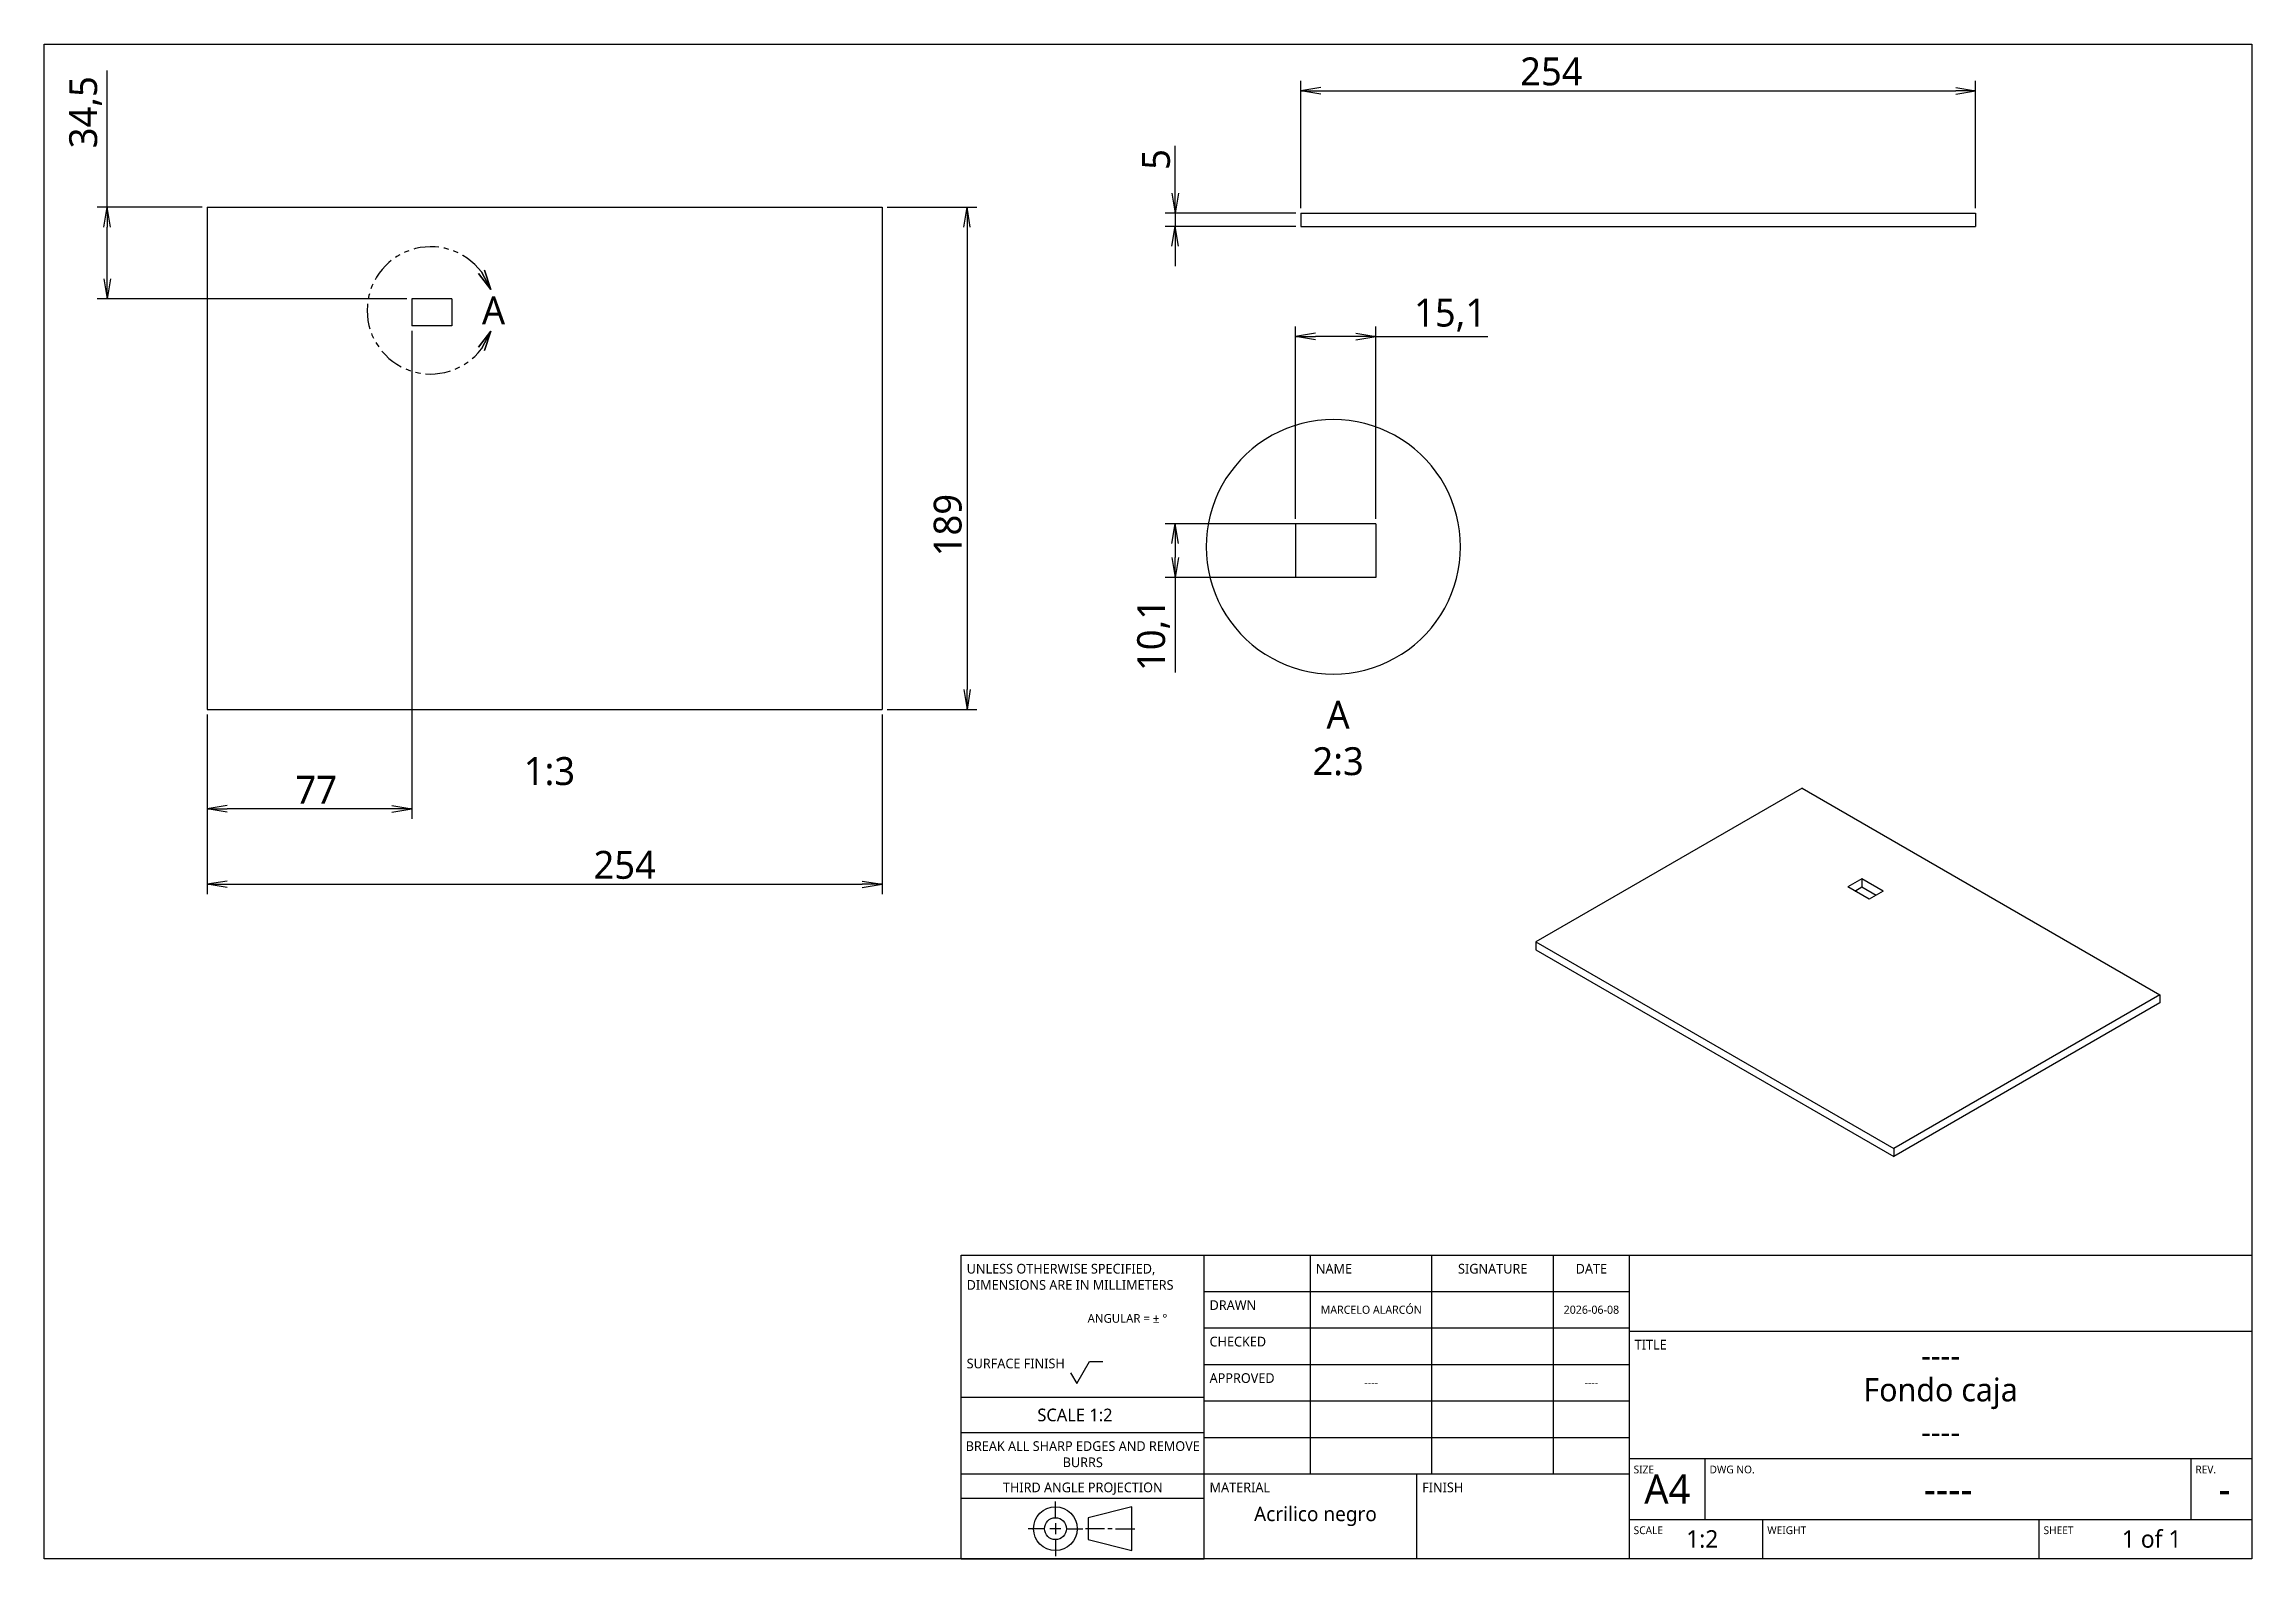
# Model space of a CAD drawing. Extents: x 20 to 297, y 10 to 200.
import ezdxf

# ---------------------------------------------------------------- set-up
doc = ezdxf.new("R2010")
doc.units = 0
doc.header["$LTSCALE"] = 12.7
doc.header["$MEASUREMENT"] = 0
doc.header["$PDMODE"] = 33
doc.header["$PDSIZE"] = 1
doc.linetypes.add('ONS_PHANTOM', pattern=[0.5, 0.25, -0.05, 0.05, -0.05, 0.05, -0.05])
doc.layers.get('0').update_dxf_attribs({"linetype": 'CONTINUOUS'})
doc.layers.get('DEFPOINTS').update_dxf_attribs({"linetype": 'CONTINUOUS'})
for name, color, linetype in [('ANNOTATION_TEXT', 7, 'CONTINUOUS'), ('BORDER_FRAME', 7, 'CONTINUOUS'), ('DETAIL_VIEW_BORDER', 7, 'CONTINUOUS'), ('DETAIL_VIEW_PARENT_BORDER', 7, 'ONS_PHANTOM'), ('SKETCHED_GEOMETRY', 7, 'CONTINUOUS'), ('TITLE_BLOCK', 7, 'CONTINUOUS'), ('VISIBLE', 7, 'CONTINUOUS')]:
    doc.layers.add(name, color=color, linetype=linetype)
doc.styles.add('ONSHAPE-STANDARD', font='NotoSans-Regular.ttf')
doc.styles.add('ONSHAPE-STANDARD-DIMENSION', font='')
doc.styles.add('ONSHAPE-STANDARD-FIELDS', font='')
doc.styles.add('ONSHAPE-STANDARD-VIEW-LABE', font='NotoSans-Regular.ttf', dxfattribs={"height": 3.5})
doc.styles.get('ONSHAPE-STANDARD-DIMENSION').set_extended_font_data('Noto Sans')
doc.styles.get('ONSHAPE-STANDARD-FIELDS').set_extended_font_data('Noto Sans')
doc.dimstyles.new('ONSHAPE-ISO-25$0', dxfattribs={"dimtxt": 3.5, "dimasz": 2.5, "dimexe": 1.25, "dimexo": 0.625, "dimtad": 1, "dimtxsty": 'ONSHAPE-STANDARD-DIMENSION', "dimblk": 'OPEN', "dimblk1": 'OPEN', "dimblk2": 'OPEN', "dimcen": 2.5, "dimclrd": 7, "dimclre": 7, "dimclrt": 7, "dimadec": 1, "dimazin": 3, "dimtfac": 1, "dimtmove": 0, "dimatfit": 3})

# ---------------------------------------------------------------- blocks, each defined once
blk = doc.blocks.new('_OPEN')
at = {"color": 0, "linetype": 'BYBLOCK'}
for p, q in [((-1, 0.166667), (0, 0)), ((-1, -0.166667), (0, 0)), ((0, 0), (-1, 0))]:
    blk.add_line(p, q, dxfattribs=at)
blk = doc.blocks.new('*D2')
at = {"layer": 'ANNOTATION_TEXT', "color": 7}
for p, q in [((40.47, 115.93), (40.47, 93.36)), ((125.13, 115.93), (125.13, 93.36)), ((42.97, 94.61), (122.63, 94.61))]:
    blk.add_line(p, q, dxfattribs=at)
at = {"layer": 'DEFPOINTS', "color": 0}
for p in [(40.47, 116.55), (125.13, 116.55), (125.13, 94.61), (125.13, 94.61)]:
    blk.add_point(p, dxfattribs=at)
at = {"layer": 'ANNOTATION_TEXT', "color": 7, "xscale": 2.5, "yscale": 2.5, "zscale": 2.5, "rotation": 180}
blk.add_blockref('_OPEN', (40.47, 94.61), dxfattribs=at)
at = {"layer": 'ANNOTATION_TEXT', "color": 7, "xscale": 2.5, "yscale": 2.5, "zscale": 2.5}
blk.add_blockref('_OPEN', (125.13, 94.61), dxfattribs=at)
at = {"layer": 'ANNOTATION_TEXT', "color": 7, "insert": (92.84, 97.03), "char_height": 3.5, "attachment_point": 5, "style": 'ONSHAPE-STANDARD-DIMENSION'}
blk.add_mtext('254', dxfattribs=at)
blk = doc.blocks.new('*D3')
at = {"layer": 'ANNOTATION_TEXT', "color": 7}
for p, q in [((125.76, 179.55), (137.04, 179.55)), ((135.79, 177.05), (135.79, 119.05)), ((125.76, 116.55), (137.04, 116.55))]:
    blk.add_line(p, q, dxfattribs=at)
at = {"layer": 'DEFPOINTS', "color": 0}
for p in [(125.13, 179.55), (125.13, 116.55), (135.79, 116.55), (135.79, 116.55)]:
    blk.add_point(p, dxfattribs=at)
at = {"layer": 'ANNOTATION_TEXT', "color": 7, "xscale": 2.5, "yscale": 2.5, "zscale": 2.5}
for p, rotation in [((135.79, 179.55), 89.99999999999999), ((135.79, 116.55), 270)]:
    blk.add_blockref('_OPEN', p, dxfattribs=dict(at, rotation=rotation))
at = {"layer": 'ANNOTATION_TEXT', "color": 7, "insert": (133.38, 139.67), "char_height": 3.5, "attachment_point": 5, "rotation": 90, "style": 'ONSHAPE-STANDARD-DIMENSION'}
blk.add_mtext('189', dxfattribs=at)
blk = doc.blocks.new('*D4')
at = {"layer": 'ANNOTATION_TEXT', "color": 7}
for p, q in [((161.92, 178.81), (161.92, 187.26)), ((161.92, 181.31), (161.92, 183.81)), ((177.05, 178.81), (160.67, 178.81)), ((161.92, 178.81), (161.92, 177.14)), ((177.05, 177.14), (160.67, 177.14)), ((161.92, 174.64), (161.92, 172.14))]:
    blk.add_line(p, q, dxfattribs=at)
at = {"layer": 'DEFPOINTS', "color": 0}
for p in [(177.68, 178.81), (161.92, 177.14), (161.92, 177.14), (177.68, 177.14)]:
    blk.add_point(p, dxfattribs=at)
at = {"layer": 'ANNOTATION_TEXT', "color": 7, "xscale": 2.5, "yscale": 2.5, "zscale": 2.5}
for p, rotation in [((161.92, 178.81), 270), ((161.92, 177.14), 90)]:
    blk.add_blockref('_OPEN', p, dxfattribs=dict(at, rotation=rotation))
at = {"layer": 'ANNOTATION_TEXT', "color": 7, "insert": (159.52, 185.54), "char_height": 3.5, "attachment_point": 5, "rotation": 90, "style": 'ONSHAPE-STANDARD-DIMENSION'}
blk.add_mtext('5', dxfattribs=at)
blk = doc.blocks.new('*D5')
at = {"layer": 'ANNOTATION_TEXT', "color": 7}
for p, q in [((66.13, 164.06), (66.13, 102.84)), ((40.47, 115.93), (40.47, 102.84)), ((63.63, 104.09), (42.97, 104.09))]:
    blk.add_line(p, q, dxfattribs=at)
at = {"layer": 'DEFPOINTS', "color": 0}
for p in [(66.13, 164.69), (40.47, 116.55), (40.47, 104.09), (40.47, 104.09)]:
    blk.add_point(p, dxfattribs=at)
at = {"layer": 'ANNOTATION_TEXT', "color": 7, "xscale": 2.5, "yscale": 2.5, "zscale": 2.5, "rotation": 180}
blk.add_blockref('_OPEN', (40.47, 104.09), dxfattribs=at)
at = {"layer": 'ANNOTATION_TEXT', "color": 7, "xscale": 2.5, "yscale": 2.5, "zscale": 2.5}
blk.add_blockref('_OPEN', (66.13, 104.09), dxfattribs=at)
at = {"layer": 'ANNOTATION_TEXT', "color": 7, "insert": (54.13, 106.47), "char_height": 3.5, "attachment_point": 5, "style": 'ONSHAPE-STANDARD-DIMENSION'}
blk.add_mtext('77', dxfattribs=at)
blk = doc.blocks.new('*D6')
at = {"layer": 'ANNOTATION_TEXT', "color": 7}
for p, q in [((27.92, 179.55), (27.92, 196.68)), ((39.84, 179.55), (26.67, 179.55)), ((27.92, 170.55), (27.92, 177.05)), ((65.51, 168.05), (26.67, 168.05))]:
    blk.add_line(p, q, dxfattribs=at)
at = {"layer": 'DEFPOINTS', "color": 0}
for p in [(27.92, 179.55), (27.92, 179.55), (40.47, 179.55), (66.13, 168.05)]:
    blk.add_point(p, dxfattribs=at)
at = {"layer": 'ANNOTATION_TEXT', "color": 7, "xscale": 2.5, "yscale": 2.5, "zscale": 2.5}
for p, rotation in [((27.92, 179.55), 90), ((27.92, 168.05), 270)]:
    blk.add_blockref('_OPEN', p, dxfattribs=dict(at, rotation=rotation))
at = {"layer": 'ANNOTATION_TEXT', "color": 7, "insert": (25.21, 191.46), "char_height": 3.5, "attachment_point": 5, "rotation": 90, "style": 'ONSHAPE-STANDARD-DIMENSION'}
blk.add_mtext('34,5', dxfattribs=at)
blk = doc.blocks.new('*D7')
at = {"layer": 'ANNOTATION_TEXT', "color": 7}
for p, q in [((177.68, 179.43), (177.68, 195.39)), ((180.18, 194.14), (259.84, 194.14)), ((262.34, 179.43), (262.34, 195.39))]:
    blk.add_line(p, q, dxfattribs=at)
at = {"layer": 'DEFPOINTS', "color": 0}
for p in [(262.34, 194.14), (262.34, 194.14), (177.68, 178.81), (262.34, 178.81)]:
    blk.add_point(p, dxfattribs=at)
at = {"layer": 'ANNOTATION_TEXT', "color": 7, "xscale": 2.5, "yscale": 2.5, "zscale": 2.5, "rotation": 180}
blk.add_blockref('_OPEN', (177.68, 194.14), dxfattribs=at)
at = {"layer": 'ANNOTATION_TEXT', "color": 7, "xscale": 2.5, "yscale": 2.5, "zscale": 2.5}
blk.add_blockref('_OPEN', (262.34, 194.14), dxfattribs=at)
at = {"layer": 'ANNOTATION_TEXT', "color": 7, "insert": (209.11, 196.56), "char_height": 3.5, "attachment_point": 5, "style": 'ONSHAPE-STANDARD-DIMENSION'}
blk.add_mtext('254', dxfattribs=at)
blk = doc.blocks.new('*D8')
at = {"layer": 'ANNOTATION_TEXT', "color": 7}
for p, q in [((177.01, 140.47), (177.01, 164.57)), ((187.08, 140.47), (187.08, 164.57)), ((184.58, 163.32), (179.51, 163.32)), ((187.08, 163.32), (201.13, 163.32))]:
    blk.add_line(p, q, dxfattribs=at)
at = {"layer": 'DEFPOINTS', "color": 0}
for p in [(177.01, 163.32), (177.01, 163.32), (177.01, 139.85), (187.08, 139.85)]:
    blk.add_point(p, dxfattribs=at)
at = {"layer": 'ANNOTATION_TEXT', "color": 7, "xscale": 2.5, "yscale": 2.5, "zscale": 2.5, "rotation": 180}
blk.add_blockref('_OPEN', (177.01, 163.32), dxfattribs=at)
at = {"layer": 'ANNOTATION_TEXT', "color": 7, "xscale": 2.5, "yscale": 2.5, "zscale": 2.5}
blk.add_blockref('_OPEN', (187.08, 163.32), dxfattribs=at)
at = {"layer": 'ANNOTATION_TEXT', "color": 7, "insert": (196.41, 166.01), "char_height": 3.5, "attachment_point": 5, "style": 'ONSHAPE-STANDARD-DIMENSION'}
blk.add_mtext('15,1', dxfattribs=at)
blk = doc.blocks.new('*D9')
at = {"layer": 'ANNOTATION_TEXT', "color": 7}
for p, q in [((186.45, 139.85), (160.67, 139.85)), ((161.92, 137.35), (161.92, 135.61)), ((186.45, 133.11), (160.67, 133.11)), ((161.92, 133.11), (161.92, 121.17))]:
    blk.add_line(p, q, dxfattribs=at)
at = {"layer": 'DEFPOINTS', "color": 0}
for p in [(187.08, 139.85), (161.92, 133.11), (161.92, 133.11), (187.08, 133.11)]:
    blk.add_point(p, dxfattribs=at)
at = {"layer": 'ANNOTATION_TEXT', "color": 7, "xscale": 2.5, "yscale": 2.5, "zscale": 2.5}
for p, rotation in [((161.92, 139.85), 90), ((161.92, 133.11), 270)]:
    blk.add_blockref('_OPEN', p, dxfattribs=dict(at, rotation=rotation))
at = {"layer": 'ANNOTATION_TEXT', "color": 7, "insert": (159.21, 125.89), "char_height": 3.5, "attachment_point": 5, "rotation": 90, "style": 'ONSHAPE-STANDARD-DIMENSION'}
blk.add_mtext('10,1', dxfattribs=at)

msp = doc.modelspace()

# ---------------------------------------------------------------- linework, layer by layer
at = {"layer": 'BORDER_FRAME'}
for p, q in [((20, 10), (20, 200)), ((20, 200), (297, 200)), ((297, 200), (297, 10)), ((297, 10), (20, 10))]:
    msp.add_line(p, q, dxfattribs=at)
at = {"layer": 'DETAIL_VIEW_BORDER', "flags": 128}
msp.add_lwpolyline([(197.716, 136.9499), (197.6846, 137.952), (197.5902, 138.9502), (197.4334, 139.9405), (197.2146, 140.919), (196.9349, 141.8818), (196.5953, 142.8251), (196.1971, 143.7453), (195.7419, 144.6387), (195.2315, 145.5017), (194.668, 146.3309), (194.0535, 147.1231), (193.3904, 147.8752), (192.6814, 148.5842), (191.9294, 149.2472), (191.1371, 149.8617), (190.3079, 150.4253), (189.4449, 150.9357), (188.5515, 151.3909), (187.6314, 151.7891), (186.688, 152.1287), (185.7252, 152.4084), (184.7467, 152.6271), (183.7564, 152.784), (182.7582, 152.8783), (181.7561, 152.9098), (180.754, 152.8783), (179.7558, 152.784), (178.7655, 152.6271), (177.787, 152.4084), (176.8242, 152.1287), (175.8809, 151.7891), (174.9607, 151.3909), (174.0674, 150.9357), (173.2044, 150.4253), (172.3751, 149.8617), (171.5829, 149.2472), (170.8308, 148.5842), (170.1218, 147.8752), (169.4588, 147.1231), (168.8443, 146.3309), (168.2807, 145.5017), (167.7703, 144.6387), (167.3151, 143.7453), (166.917, 142.8251), (166.5773, 141.8818), (166.2976, 140.919), (166.0789, 139.9405), (165.922, 138.9502), (165.8277, 137.952), (165.7962, 136.9499), (165.8277, 135.9478), (165.922, 134.9496), (166.0789, 133.9593), (166.2976, 132.9808), (166.5773, 132.018), (166.917, 131.0747), (167.3151, 130.1545), (167.7703, 129.2611), (168.2807, 128.3981), (168.8443, 127.5689), (169.4588, 126.7767), (170.1218, 126.0246), (170.8308, 125.3156), (171.5829, 124.6526), (172.3751, 124.038), (173.2044, 123.4745), (174.0674, 122.9641), (174.9607, 122.5089), (175.8809, 122.1107), (176.8242, 121.7711), (177.787, 121.4914), (178.7655, 121.2727), (179.7558, 121.1158), (180.754, 121.0215), (181.7561, 120.99), (182.7582, 121.0215), (183.7564, 121.1158), (184.7467, 121.2727), (185.7252, 121.4914), (186.688, 121.7711), (187.6314, 122.1107), (188.5515, 122.5089), (189.4449, 122.9641), (190.3079, 123.4745), (191.1371, 124.038), (191.9294, 124.6526), (192.6814, 125.3156), (193.3904, 126.0246), (194.0535, 126.7767), (194.668, 127.5689), (195.2315, 128.3981), (195.7419, 129.2611), (196.1971, 130.1545), (196.5953, 131.0747), (196.9349, 132.018), (197.2146, 132.9808), (197.4334, 133.9593), (197.5902, 134.9496), (197.6846, 135.9478)], close=True, dxfattribs=at)
at = {"layer": 'DETAIL_VIEW_PARENT_BORDER', "color": 7, "linetype": 'ONS_PHANTOM'}
msp.add_arc((68.5074, 166.6055), 7.98, 37.154875, 322.845125, dxfattribs=at)
at = {"layer": 'SKETCHED_GEOMETRY', "color": 7, "linetype": 'CONTINUOUS'}
for points in [[(76.0432, 169.2305), (75.2299, 171.6309), (76.0432, 169.2305), (74.8674, 171.4252), (76.0432, 169.2305), (74.4953, 171.2374)], [(76.0432, 163.9805), (74.4953, 161.9736), (76.0432, 163.9805), (74.8674, 161.7858), (76.0432, 163.9805), (75.2299, 161.5801)]]:
    msp.add_lwpolyline(points, close=True, dxfattribs=at)
at = {"layer": 'TITLE_BLOCK'}
for p, q in [((135.075, 10), (135.075, 48.1)), ((135.075, 48.1), (165.555, 48.1)), ((165.555, 10), (165.555, 48.1)), ((165.555, 48.1), (218.895, 48.1)), ((178.89, 20.668), (178.89, 48.1)), ((194.13, 20.668), (194.13, 48.1)), ((209.37, 20.668), (209.37, 48.1)), ((218.895, 10), (218.895, 48.1)), ((218.895, 48.1), (297, 48.1)), ((165.555, 43.528), (218.895, 43.528)), ((165.555, 38.956), (218.895, 38.956)), ((218.895, 38.575), (297, 38.575)), ((148.791, 33.3172), (149.553, 31.9974)), ((149.553, 31.9974), (151.1532, 34.769)), ((151.1532, 34.769), (152.8296, 34.769)), ((165.555, 34.384), (218.895, 34.384)), ((135.075, 30.2692), (165.555, 30.2692)), ((165.555, 29.812), (218.895, 29.812)), ((135.075, 25.8496), (165.555, 25.8496)), ((165.555, 25.24), (218.895, 25.24)), ((218.895, 22.573), (297, 22.573)), ((228.42, 14.953), (228.42, 22.573)), ((289.38, 14.953), (289.38, 22.573)), ((135.075, 20.668), (165.555, 20.668)), ((165.555, 20.668), (218.895, 20.668)), ((192.225, 10), (192.225, 20.668)), ((135.075, 17.62), (165.555, 17.62)), ((146.886, 15.1511), (146.886, 17.2085)), ((146.886, 14.4653), (146.886, 13.0937)), ((156.4872, 16.5227), (151.0008, 15.1511)), ((151.0008, 15.1511), (151.0008, 12.4079)), ((156.4872, 11.0363), (156.4872, 16.5227)), ((218.895, 14.953), (297, 14.953)), ((235.659, 10), (235.659, 14.953)), ((270.33, 10), (270.33, 14.953)), ((145.5144, 13.7795), (143.457, 13.7795)), ((147.5718, 13.7795), (146.2002, 13.7795)), ((146.886, 12.4079), (146.886, 10.3505)), ((148.2576, 13.7795), (150.315, 13.7795)), ((153.0582, 13.7795), (150.6579, 13.7795)), ((151.0008, 12.4079), (156.4872, 11.0363)), ((154.0183, 13.7795), (153.4697, 13.7795)), ((154.4298, 13.7795), (156.8301, 13.7795)), ((135.075, 10), (165.555, 10))]:
    msp.add_line(p, q, dxfattribs=at)
for radius in [2.7432, 1.3716]:
    msp.add_circle((146.886, 13.7795), radius, dxfattribs=at)
at = {"layer": 'VISIBLE'}
for p, q in [((40.4683, 179.5541), (40.4683, 116.5541)), ((40.4683, 179.5541), (125.1349, 179.5541)), ((125.1349, 179.5541), (125.1349, 116.5541)), ((177.6761, 178.8067), (177.6761, 177.14)), ((177.6761, 178.8067), (262.3428, 178.8067)), ((262.3428, 178.8067), (262.3428, 177.14)), ((177.6761, 177.14), (262.3428, 177.14)), ((71.1683, 168.0541), (66.1349, 168.0541)), ((66.1349, 168.0541), (66.1349, 164.6875)), ((71.1683, 168.0541), (71.1683, 164.6875)), ((71.1683, 164.6875), (66.1349, 164.6875)), ((187.0779, 139.8471), (177.0113, 139.8471)), ((177.0113, 139.8471), (177.0113, 133.1138)), ((187.0779, 139.8471), (187.0779, 133.1138)), ((187.0779, 133.1138), (177.0113, 133.1138)), ((40.4683, 116.5541), (125.1349, 116.5541)), ((240.5692, 106.6894), (207.1584, 87.3997)), ((240.5692, 106.6894), (285.4705, 80.7657)), ((248.0822, 95.3095), (246.2968, 94.2787)), ((248.9661, 92.7375), (246.2968, 94.2787)), ((247.1806, 93.7684), (248.0822, 94.2889)), ((250.7515, 93.7684), (248.0822, 95.3095)), ((248.0822, 95.3095), (248.0822, 94.2889)), ((248.0822, 94.2889), (249.8677, 93.2581)), ((250.7515, 93.7684), (248.9661, 92.7375)), ((207.1584, 87.3997), (207.1584, 86.3791)), ((207.1584, 87.3997), (252.0597, 61.4759)), ((207.1584, 86.3791), (252.0597, 60.4553)), ((285.4705, 80.7657), (252.0597, 61.4759)), ((285.4705, 80.7657), (285.4705, 79.745)), ((285.4705, 79.745), (252.0597, 60.4553)), ((252.0597, 61.4759), (252.0597, 60.4553))]:
    msp.add_line(p, q, dxfattribs=at)

# ---------------------------------------------------------------- texts
at = {"layer": 'ANNOTATION_TEXT', "color": 7, "char_height": 3.5, "attachment_point": 2, "style": 'ONSHAPE-STANDARD-VIEW-LABE'}
for s, insert in [(' A ^J 2:3', (181.7561, 117.644)), (' 1:3', (82.8016, 110.5708))]:
    msp.add_mtext(s, dxfattribs=dict(at, insert=insert))
at = {"layer": 'SKETCHED_GEOMETRY', "color": 7, "insert": (74.9293, 168.3555), "char_height": 3.5, "width": 3.120913, "attachment_point": 1, "style": 'ONSHAPE-STANDARD'}
msp.add_mtext('\\fNoto Sans|b0|i0|c0|p0;\\W1.0000000000;\\T1.0000000000;\\o\\lA', dxfattribs=at)
at = {"layer": 'TITLE_BLOCK'}
for s, insert, char_height, width, attachment_point, style in [('UNLESS OTHERWISE SPECIFIED, DIMENSIONS ARE IN MILLIMETERS', (135.7456, 47.0027), 1.2192, 29.8704, 1, 'ONSHAPE-STANDARD'), ('NAME', (179.5606, 47.0027), 1.2192, 14.9352, 1, 'ONSHAPE-STANDARD'), ('SIGNATURE', (201.75, 47.0027), 1.2192, 14.9352, 2, 'ONSHAPE-STANDARD'), ('DATE', (214.1325, 47.0027), 1.2192, 9.3345, 2, 'ONSHAPE-STANDARD'), ('DRAWN', (166.2256, 42.4307), 1.2192, 13.0683, 1, 'ONSHAPE-STANDARD'), ('MARCELO ALARCÓN', (186.51, 41.242), 1.024128, 15.24, 5, 'ONSHAPE-STANDARD-FIELDS'), ('2026-06-08', (214.1325, 41.242), 1.02413, 9.525, 5, 'ONSHAPE-STANDARD-FIELDS'), ('^JANGULAR = ± °^J', (150.9185, 42.5404), 1.09728, 14.9352, 1, 'ONSHAPE-STANDARD'), ('CHECKED', (166.2256, 37.8587), 1.2192, 13.0683, 1, 'ONSHAPE-STANDARD'), ('TITLE', (219.5656, 37.4777), 1.2192, 9.3345, 1, 'ONSHAPE-STANDARD'), ('SURFACE FINISH', (135.7456, 35.1155), 1.2192, 14.9352, 1, 'ONSHAPE-STANDARD'), ('APPROVED', (166.2256, 33.2867), 1.2192, 13.0683, 1, 'ONSHAPE-STANDARD'), ('----', (257.9475, 35.527), 2.92608, 70.485, 5, 'ONSHAPE-STANDARD-FIELDS'), ('----', (186.51, 32.098), 1.02413, 15.24, 5, 'ONSHAPE-STANDARD-FIELDS'), ('----', (214.1325, 32.098), 1.02413, 9.525, 5, 'ONSHAPE-STANDARD-FIELDS'), ('Fondo caja', (257.9475, 30.7264), 2.92608, 70.485, 5, 'ONSHAPE-STANDARD-FIELDS'), ('{\\fNoto Sans|b0|i0|c0|p0;\\W8.60252;  }SCALE 1:2', (135.3798, 28.8427), 1.58496, 29.8704, 1, 'ONSHAPE-STANDARD'), ('----', (257.9475, 25.9258), 2.92608, 70.485, 5, 'ONSHAPE-STANDARD-FIELDS'), ('BREAK ALL SHARP EDGES AND REMOVE BURRS', (150.315, 24.7523), 1.2192, 29.8704, 2, 'ONSHAPE-STANDARD'), ('THIRD ANGLE PROJECTION', (150.315, 19.5707), 1.2192, 29.8704, 2, 'ONSHAPE-STANDARD'), ('MATERIAL', (166.2256, 19.5707), 1.2192, 26.1366, 1, 'ONSHAPE-STANDARD'), ('FINISH', (192.8956, 19.5707), 1.2192, 26.1366, 1, 'ONSHAPE-STANDARD'), ('SIZE', (219.4314, 21.6952), 0.97536, 9.3345, 1, 'ONSHAPE-STANDARD'), ('A4', (223.6575, 18.763), 3.6576, 9.525, 5, 'ONSHAPE-STANDARD-FIELDS'), ('DWG NO.', (228.9564, 21.6952), 0.97536, 59.7408, 1, 'ONSHAPE-STANDARD'), ('REV.', (289.9164, 21.6952), 0.97536, 7.4676, 1, 'ONSHAPE-STANDARD'), ('  Acrilico negro', (178.89, 15.334), 1.8288, 26.67, 5, 'ONSHAPE-STANDARD-FIELDS'), ('----', (258.9, 18.763), 3.6576, 60.96, 5, 'ONSHAPE-STANDARD-FIELDS'), ('-', (293.571, 18.763), 3.6576, 6.858, 5, 'ONSHAPE-STANDARD-FIELDS'), ('SCALE', (219.4314, 14.0752), 0.97536, 16.42872, 1, 'ONSHAPE-STANDARD'), ('WEIGHT', (236.1954, 14.0752), 0.97536, 33.97758, 1, 'ONSHAPE-STANDARD'), ('SHEET', (270.8664, 14.0752), 0.97536, 26.1366, 1, 'ONSHAPE-STANDARD'), ('1:2', (228.039, 12.4765), 2.19456, 15.24, 5, 'ONSHAPE-STANDARD-FIELDS'), ('1 of 1', (284.427, 12.4765), 2.19456, 25.146, 5, 'ONSHAPE-STANDARD-FIELDS')]:
    msp.add_mtext(s, dxfattribs=dict(at, insert=insert, char_height=char_height, width=width, attachment_point=attachment_point, style=style))

# ---------------------------------------------------------------- dimensions: what is measured, and where the dimension line sits
at = {"layer": 'ANNOTATION_TEXT'}
for base, p1, p2, angle, override, picture, middle, dimtype in [((27.9182, 179.5541), (66.1349, 168.0541), (40.4683, 179.5541), 90, {"dimscale": 1, "dimlfac": 3, "dimpost": ''}, '*D6', (27.9182, 191.4634), 160), ((262.3428, 194.1388), (177.6761, 178.8067), (262.3428, 178.8067), 0, {"dimscale": 1, "dimlfac": 3, "dimpost": ''}, '*D7', (209.1136, 194.1388), 161), ((161.9181, 177.14), (177.6761, 178.8067), (177.6761, 177.14), 270, {"dimscale": 1, "dimlfac": 3, "dimpost": ''}, '*D4', (161.9181, 185.5355), 161), ((135.7946, 116.5541), (125.1349, 179.5541), (125.1349, 116.5541), 270, {"dimscale": 1, "dimlfac": 3, "dimpost": ''}, '*D3', (135.7946, 139.6683), 161), ((177.0113, 163.3215), (187.0779, 139.8471), (177.0113, 139.8471), 180, {"dimscale": 1, "dimlfac": 1.5, "dimpost": ''}, '*D8', (196.4118, 163.3215), 161), ((161.9181, 133.1138), (187.0779, 139.8471), (187.0779, 133.1138), 270, {"dimscale": 1, "dimlfac": 1.5, "dimpost": ''}, '*D9', (161.9181, 125.8928), 161), ((125.1349, 94.6105), (40.4683, 116.5541), (125.1349, 116.5541), 0, {"dimscale": 1, "dimlfac": 3, "dimpost": ''}, '*D2', (92.842, 94.6105), 161)]:
    dim = msp.add_linear_dim(base=base, p1=p1, p2=p2, angle=angle, dimstyle='ONSHAPE-ISO-25$0', override=override, dxfattribs=at)
    dim.commit()
    dim.dimension.update_dxf_attribs({"geometry": picture, "text_midpoint": middle, "dimtype": dimtype})
dim = msp.add_linear_dim(base=(40.4683, 104.0923), p1=(66.1349, 164.6875), p2=(40.4683, 116.5541), dimstyle='ONSHAPE-ISO-25$0', override={"dimscale": 1, "dimlfac": 3, "dimpost": ''}, dxfattribs=at)
dim.commit()
dim.dimension.update_dxf_attribs({"geometry": '*D5', "text_midpoint": (54.1254, 104.0923), "dimtype": 160})

doc.saveas('drawing.dxf')
